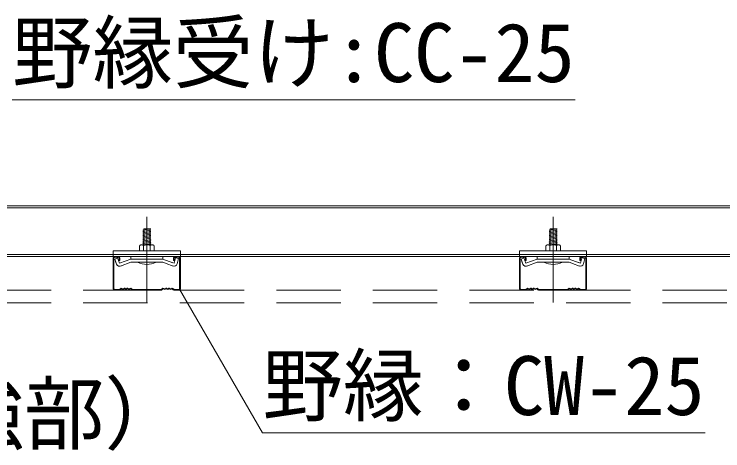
# Model space of a CAD drawing. Units: millimetres at full size, sheet at 1:40; details may follow other scales. Extents: x -7800 to 7800, y -5578 to 5485.
# Drawn here: x -3130 to -2601, y 627 to 953 of the extents above; entities that cross this region are included whole.
import ezdxf
from ezdxf.enums import TextEntityAlignment as Align

# ---------------------------------------------------------------- set-up
doc = ezdxf.new("R2010")
doc.units = ezdxf.units.MM
doc.header["$LTSCALE"] = 40
doc.linetypes.add('CHAIN1', pattern=[8, 5, -1, 1, -1])
doc.linetypes.add('DASHED1', pattern=[1.8, 1.2, -0.6])
for name, color, linetype, lineweight in [('2-0_中心線', 4, 'CHAIN1', 9), ('2-2_野縁受け', 3, 'Continuous', 18), ('2-3_野縁', 7, 'Continuous', 18), ('2-6_文字', 7, 'Continuous', 18), ('2-A_クリップ', 3, 'Continuous', 18), ('2-C_パネル', 4, 'DASHED1', 9)]:
    doc.layers.add(name, color=color, linetype=linetype, lineweight=lineweight)
doc.styles.add('ＭＳ ゴシック', font='')
doc.styles.get('ＭＳ ゴシック').set_extended_font_data('MS Gothic')

msp = doc.modelspace()

# ---------------------------------------------------------------- linework, layer by layer
at = {"layer": '2-0_中心線'}
for p, q in [((-3031.01, 801.5), (-3031.01, 737.58)), ((-2728.01, 801.5), (-2728.01, 737.58))]:
    msp.add_line(p, q, dxfattribs=at)
at = {"layer": '2-2_野縁受け'}
for p, q in [((-3396.38, 809.86), (-2526.38, 809.86)), ((-3396.38, 808.26), (-2526.38, 808.26)), ((-3396.38, 773.46), (-2526.38, 773.46)), ((-3396.38, 771.86), (-2526.38, 771.86))]:
    msp.add_line(p, q, dxfattribs=at)
at = {"layer": '2-3_野縁'}
for p, q in [((-3052.01, 771.86), (-3055.01, 771.86)), ((-3010.01, 771.86), (-3007.01, 771.86)), ((-2749.01, 771.86), (-2752.01, 771.86)), ((-2707.01, 771.86), (-2704.01, 771.86)), ((-3056.01, 770.86), (-3056.01, 747.83)), ((-3055.51, 747.88), (-3055.51, 770.86)), ((-3052.01, 771.36), (-3055.01, 771.36)), ((-3051.51, 768.86), (-3051.51, 770.86)), ((-3051.51, 768.86), (-3051.01, 768.86)), ((-3051.01, 768.86), (-3051.01, 770.86)), ((-3011.01, 768.86), (-3011.01, 770.86)), ((-3010.51, 768.86), (-3011.01, 768.86)), ((-3010.51, 768.86), (-3010.51, 770.86)), ((-3010.01, 771.36), (-3007.01, 771.36)), ((-3006.51, 747.84), (-3006.51, 770.86)), ((-3006.01, 770.86), (-3006.01, 747.9)), ((-2753.01, 770.86), (-2753.01, 747.83)), ((-2752.51, 747.88), (-2752.51, 770.86)), ((-2749.01, 771.36), (-2752.01, 771.36)), ((-2748.51, 768.86), (-2748.51, 770.86)), ((-2748.51, 768.86), (-2748.01, 768.86)), ((-2748.01, 768.86), (-2748.01, 770.86)), ((-2708.01, 768.86), (-2708.01, 770.86)), ((-2707.51, 768.86), (-2708.01, 768.86)), ((-2707.51, 768.86), (-2707.51, 770.86)), ((-2707.01, 771.36), (-2704.01, 771.36)), ((-2703.51, 747.84), (-2703.51, 770.86)), ((-2703.01, 770.86), (-2703.01, 747.9)), ((-3055.01, 747.36), (-3051.43, 747.36)), ((-3055.01, 747.36), (-3051.43, 747.36)), ((-3051.43, 746.86), (-3055.01, 746.86)), ((-3051.43, 746.86), (-3055.01, 746.86)), ((-3050.36, 748.21), (-3051.07, 747.5)), ((-3051.07, 747.5), (-3050.36, 748.21)), ((-3050.01, 747.86), (-3050.72, 747.15)), ((-3050.01, 747.86), (-3050.72, 747.15)), ((-3043.01, 747.86), (-3042.3, 747.15)), ((-3042.66, 748.21), (-3041.95, 747.5)), ((-3041.6, 747.36), (-3031.01, 747.36)), ((-3041.6, 746.86), (-3031.01, 746.86)), ((-3020.42, 747.36), (-3031.01, 747.36)), ((-3020.42, 746.86), (-3031.01, 746.86)), ((-3019.36, 748.21), (-3020.07, 747.5)), ((-3019.01, 747.86), (-3019.72, 747.15)), ((-3012.01, 747.86), (-3011.3, 747.15)), ((-3012.01, 747.86), (-3011.3, 747.15)), ((-3011.66, 748.21), (-3010.95, 747.5)), ((-3010.95, 747.5), (-3011.66, 748.21)), ((-3007.01, 747.36), (-3010.6, 747.36)), ((-3007.01, 747.36), (-3010.6, 747.36)), ((-3010.6, 746.86), (-3007.01, 746.86)), ((-3010.6, 746.86), (-3007.01, 746.86)), ((-2752.01, 747.36), (-2748.43, 747.36)), ((-2752.01, 747.36), (-2748.43, 747.36)), ((-2748.43, 746.86), (-2752.01, 746.86)), ((-2748.43, 746.86), (-2752.01, 746.86)), ((-2747.36, 748.21), (-2748.07, 747.5)), ((-2748.07, 747.5), (-2747.36, 748.21)), ((-2747.01, 747.86), (-2747.72, 747.15)), ((-2747.01, 747.86), (-2747.72, 747.15)), ((-2740.01, 747.86), (-2739.3, 747.15)), ((-2739.66, 748.21), (-2738.95, 747.5)), ((-2738.6, 747.36), (-2728.01, 747.36)), ((-2738.6, 746.86), (-2728.01, 746.86)), ((-2717.42, 747.36), (-2728.01, 747.36)), ((-2717.42, 746.86), (-2728.01, 746.86)), ((-2716.36, 748.21), (-2717.07, 747.5)), ((-2716.01, 747.86), (-2716.72, 747.15)), ((-2709.01, 747.86), (-2708.3, 747.15)), ((-2709.01, 747.86), (-2708.3, 747.15)), ((-2708.66, 748.21), (-2707.95, 747.5)), ((-2707.95, 747.5), (-2708.66, 748.21)), ((-2704.01, 747.36), (-2707.6, 747.36)), ((-2704.01, 747.36), (-2707.6, 747.36)), ((-2707.6, 746.86), (-2704.01, 746.86)), ((-2707.6, 746.86), (-2704.01, 746.86))]:
    msp.add_line(p, q, dxfattribs=at)
for centre, radius, start, end in [((-3055.01, 770.86), 1, 90.003, 180.003), ((-3052.01, 770.86), 1, 0.003, 90.003), ((-3010.01, 770.86), 1, 89.997, 179.997), ((-3007.01, 770.86), 1, 359.997, 89.997), ((-2752.01, 770.86), 1, 90.003, 180.003), ((-2749.01, 770.86), 1, 0.003, 90.003), ((-2707.01, 770.86), 1, 89.997, 179.997), ((-2704.01, 770.86), 1, 359.997, 89.997), ((-3055.01, 770.86), 0.5, 90.003, 180.003), ((-3052.01, 770.86), 0.5, 0.003, 90.003), ((-3010.01, 770.86), 0.5, 89.997, 179.997), ((-3007.01, 770.86), 0.5, 359.997, 89.997), ((-2752.01, 770.86), 0.5, 90.003, 180.003), ((-2749.01, 770.86), 0.5, 0.003, 90.003), ((-2707.01, 770.86), 0.5, 89.997, 179.997), ((-2704.01, 770.86), 0.5, 359.997, 89.997), ((-3055.01, 747.86), 1, 177.476, 270), ((-3055.01, 747.86), 1, 177.476, 270), ((-3055.01, 747.86), 0.5, 177.476, 270), ((-3055.01, 747.86), 0.5, 177.476, 270), ((-3051.43, 747.86), 0.5, 270, 315), ((-3051.43, 747.86), 0.5, 270, 315), ((-3051.43, 747.86), 1, 270, 315), ((-3051.43, 747.86), 1, 270, 315), ((-3050.01, 747.86), 0.5, 46.3972, 135), ((-3048.76, 749.17), 1.81, 226.3972, 313.6028), ((-3048.76, 749.17), 1.31, 226.3972, 313.6028), ((-3047.51, 747.86), 0.5, 36.8699, 133.6028), ((-3046.51, 748.61), 1.25, 216.8699, 323.1301), ((-3046.51, 748.61), 0.75, 216.8699, 323.1301), ((-3045.51, 747.86), 0.5, 46.3972, 143.1301), ((-3045.51, 747.86), 0.5, 36.8699, 143.1301), ((-3044.26, 749.17), 1.81, 226.3972, 313.6028), ((-3044.26, 749.17), 1.31, 226.3972, 313.6028), ((-3043.01, 747.86), 0.5, 45, 133.6028), ((-3041.6, 747.86), 1, 225, 270), ((-3041.6, 747.86), 0.5, 225, 270), ((-3020.42, 747.86), 0.5, 270, 315), ((-3020.42, 747.86), 1, 270, 315), ((-3019.01, 747.86), 0.5, 46.3972, 135), ((-3017.76, 749.17), 1.81, 226.3972, 313.6028), ((-3017.76, 749.17), 1.31, 226.3972, 313.6028), ((-3016.51, 747.86), 0.5, 36.8699, 143.1301), ((-3016.51, 747.86), 0.5, 36.8699, 133.6028), ((-3015.51, 748.61), 1.25, 216.8699, 323.1301), ((-3015.51, 748.61), 0.75, 216.8699, 323.1301), ((-3014.51, 747.86), 0.5, 46.3972, 143.1301), ((-3013.26, 749.17), 1.81, 226.3972, 313.6028), ((-3013.26, 749.17), 1.31, 226.3972, 313.6028), ((-3012.01, 747.86), 0.5, 45, 133.6028), ((-3010.6, 747.86), 1, 225, 270), ((-3010.6, 747.86), 1, 225, 270), ((-3010.6, 747.86), 0.5, 225, 270), ((-3010.6, 747.86), 0.5, 225, 270), ((-3007.01, 747.86), 1, 270, 2.524), ((-3007.01, 747.86), 1, 270, 2.524), ((-3007.01, 747.86), 0.5, 270, 2.524), ((-3007.01, 747.86), 0.5, 270, 2.524), ((-2752.01, 747.86), 1, 177.476, 270), ((-2752.01, 747.86), 1, 177.476, 270), ((-2752.01, 747.86), 0.5, 177.476, 270), ((-2752.01, 747.86), 0.5, 177.476, 270), ((-2748.43, 747.86), 0.5, 270, 315), ((-2748.43, 747.86), 0.5, 270, 315), ((-2748.43, 747.86), 1, 270, 315), ((-2748.43, 747.86), 1, 270, 315), ((-2747.01, 747.86), 0.5, 46.3972, 135), ((-2745.76, 749.17), 1.81, 226.3972, 313.6028), ((-2745.76, 749.17), 1.31, 226.3972, 313.6028), ((-2744.51, 747.86), 0.5, 36.8699, 133.6028), ((-2743.51, 748.61), 1.25, 216.8699, 323.1301), ((-2743.51, 748.61), 0.75, 216.8699, 323.1301), ((-2742.51, 747.86), 0.5, 46.3972, 143.1301), ((-2742.51, 747.86), 0.5, 36.8699, 143.1301), ((-2741.26, 749.17), 1.81, 226.3972, 313.6028), ((-2741.26, 749.17), 1.31, 226.3972, 313.6028), ((-2740.01, 747.86), 0.5, 45, 133.6028), ((-2738.6, 747.86), 1, 225, 270), ((-2738.6, 747.86), 0.5, 225, 270), ((-2717.42, 747.86), 0.5, 270, 315), ((-2717.42, 747.86), 1, 270, 315), ((-2716.01, 747.86), 0.5, 46.3972, 135), ((-2714.76, 749.17), 1.81, 226.3972, 313.6028), ((-2714.76, 749.17), 1.31, 226.3972, 313.6028), ((-2713.51, 747.86), 0.5, 36.8699, 143.1301), ((-2713.51, 747.86), 0.5, 36.8699, 133.6028), ((-2712.51, 748.61), 1.25, 216.8699, 323.1301), ((-2712.51, 748.61), 0.75, 216.8699, 323.1301), ((-2711.51, 747.86), 0.5, 46.3972, 143.1301), ((-2710.26, 749.17), 1.81, 226.3972, 313.6028), ((-2710.26, 749.17), 1.31, 226.3972, 313.6028), ((-2709.01, 747.86), 0.5, 45, 133.6028), ((-2707.6, 747.86), 1, 225, 270), ((-2707.6, 747.86), 1, 225, 270), ((-2707.6, 747.86), 0.5, 225, 270), ((-2707.6, 747.86), 0.5, 225, 270), ((-2704.01, 747.86), 1, 270, 2.524), ((-2704.01, 747.86), 1, 270, 2.524), ((-2704.01, 747.86), 0.5, 270, 2.524), ((-2704.01, 747.86), 0.5, 270, 2.524)]:
    msp.add_arc(centre, radius, start, end, dxfattribs=at)
at = {"layer": '2-6_文字'}
for p, q in [((-3131.5, 888.82), (-2711.5, 888.82)), ((-3006.56, 747.63), (-2944.73, 640.53)), ((-2944.73, 640.53), (-2614.73, 640.53))]:
    msp.add_line(p, q, dxfattribs=at)
at = {"layer": '2-A_クリップ'}
for p, q in [((-3028.01, 791.51), (-3034.01, 790.67)), ((-3034.01, 790.67), (-3033.26, 790.27)), ((-3028.01, 790.51), (-3034.01, 789.67)), ((-3034.01, 789.67), (-3033.26, 789.27)), ((-3028.01, 789.51), (-3034.01, 788.67)), ((-3034.01, 788.67), (-3033.26, 788.27)), ((-3028.01, 788.51), (-3034.01, 787.67)), ((-3034.01, 787.67), (-3033.26, 787.27)), ((-3028.01, 787.51), (-3034.01, 786.67)), ((-3033.26, 792.67), (-3028.76, 792.67)), ((-3033.26, 780.66), (-3033.26, 792.67)), ((-3028.01, 792.51), (-3028.76, 792.67)), ((-3028.76, 780.66), (-3028.76, 792.64)), ((-3028.01, 791.51), (-3028.76, 791.91)), ((-3028.01, 790.51), (-3028.76, 790.91)), ((-3028.01, 789.51), (-3028.76, 789.91)), ((-3028.01, 788.51), (-3028.76, 788.91)), ((-3028.01, 787.51), (-3028.76, 787.91)), ((-2725.01, 792.51), (-2731.01, 791.67)), ((-2731.01, 791.67), (-2730.26, 791.27)), ((-2725.01, 791.51), (-2731.01, 790.67)), ((-2731.01, 790.67), (-2730.26, 790.27)), ((-2730.26, 780.66), (-2730.26, 792.67)), ((-2730.26, 792.67), (-2725.76, 792.67)), ((-2725.01, 792.51), (-2725.76, 792.67)), ((-2725.76, 780.66), (-2725.76, 792.64)), ((-2725.01, 791.51), (-2725.76, 791.91)), ((-2725.01, 790.51), (-2725.76, 790.91)), ((-2725.01, 789.51), (-2725.76, 789.91)), ((-2725.01, 788.51), (-2725.76, 788.91)), ((-2725.01, 787.51), (-2725.76, 787.91)), ((-3034.01, 786.67), (-3033.26, 786.27)), ((-3028.01, 786.51), (-3034.01, 785.67)), ((-3034.01, 785.67), (-3033.26, 785.27)), ((-3028.01, 785.51), (-3034.01, 784.67)), ((-3034.01, 784.67), (-3033.26, 784.27)), ((-3028.01, 784.51), (-3034.01, 783.67)), ((-3034.01, 783.67), (-3033.26, 783.27)), ((-3028.01, 783.51), (-3034.01, 782.67)), ((-3034.01, 782.67), (-3033.26, 782.27)), ((-3028.01, 782.51), (-3034.01, 781.67)), ((-3028.01, 786.51), (-3028.76, 786.91)), ((-3028.01, 785.51), (-3028.76, 785.91)), ((-3028.01, 784.51), (-3028.76, 784.91)), ((-3028.01, 783.51), (-3028.76, 783.91)), ((-3028.01, 782.51), (-3028.76, 782.91)), ((-2725.01, 786.51), (-2725.76, 786.91)), ((-2725.01, 785.51), (-2725.76, 785.91)), ((-2725.01, 784.51), (-2725.76, 784.91)), ((-2725.01, 783.51), (-2725.76, 783.91)), ((-2725.01, 782.51), (-2725.76, 782.91)), ((-3036.51, 779.66), (-3036.51, 776.16)), ((-3035.84, 780.49), (-3036.31, 780.26)), ((-3035.84, 780.49), (-3036.31, 780.26)), ((-3035.51, 780.66), (-3026.51, 780.66)), ((-3035.15, 780.57), (-3033.51, 780.16)), ((-3035.15, 780.57), (-3033.51, 780.16)), ((-3034.01, 781.67), (-3033.26, 781.27)), ((-3034.01, 781.67), (-3033.26, 781.27)), ((-3028.01, 781.51), (-3034.01, 780.67)), ((-3028.01, 781.51), (-3034.01, 780.67)), ((-3033.51, 780.16), (-3033.51, 780.14)), ((-3033.51, 780.14), (-3033.51, 776.16)), ((-3028.79, 780.27), (-3028.51, 780.16)), ((-3028.79, 780.27), (-3028.51, 780.16)), ((-3028.01, 781.51), (-3028.76, 781.91)), ((-3028.01, 781.51), (-3028.76, 781.91)), ((-3028.29, 780.66), (-3028.76, 780.91)), ((-3028.29, 780.66), (-3028.76, 780.91)), ((-3026.87, 780.57), (-3028.51, 780.16)), ((-3026.87, 780.57), (-3028.51, 780.16)), ((-3028.51, 780.16), (-3028.51, 776.16)), ((-3026.18, 780.5), (-3025.72, 780.27)), ((-3026.18, 780.5), (-3025.72, 780.27)), ((-3025.51, 779.66), (-3025.51, 776.16)), ((-2733.51, 779.66), (-2733.51, 776.16)), ((-2732.84, 780.49), (-2733.31, 780.26)), ((-2732.84, 780.49), (-2733.31, 780.26)), ((-2732.51, 780.66), (-2723.51, 780.66)), ((-2732.15, 780.57), (-2730.51, 780.16)), ((-2732.15, 780.57), (-2730.51, 780.16)), ((-2731.01, 781.67), (-2730.26, 781.27)), ((-2725.01, 781.51), (-2731.01, 780.67)), ((-2725.01, 781.51), (-2731.01, 780.67)), ((-2730.51, 780.16), (-2730.51, 780.14)), ((-2730.51, 780.14), (-2730.51, 776.16)), ((-2725.79, 780.27), (-2725.51, 780.16)), ((-2725.01, 781.51), (-2725.76, 781.91)), ((-2725.01, 781.51), (-2725.76, 781.91)), ((-2725.29, 780.66), (-2725.76, 780.91)), ((-2725.29, 780.66), (-2725.76, 780.91)), ((-2723.87, 780.57), (-2725.51, 780.16)), ((-2723.87, 780.57), (-2725.51, 780.16)), ((-2723.18, 780.5), (-2722.72, 780.27)), ((-2723.18, 780.5), (-2722.72, 780.27)), ((-2722.51, 779.66), (-2722.51, 776.16)), ((-3056.01, 776.16), (-3056.01, 771.86)), ((-3056.01, 776.16), (-3006.01, 776.16)), ((-3056.01, 771.86), (-3006.01, 771.86)), ((-3043, 771.86), (-3043, 769.97)), ((-3036.51, 776.16), (-3025.51, 776.16)), ((-3019, 771.86), (-3019, 769.96)), ((-3006.01, 771.86), (-3006.01, 776.16)), ((-3006.01, 773.06), (-3005.83, 773.06)), ((-3006.01, 771.86), (-3005.83, 771.86)), ((-2753.01, 776.16), (-2703.01, 776.16)), ((-2753.01, 776.16), (-2753.01, 771.86)), ((-2753.01, 771.86), (-2703.01, 771.86)), ((-2740, 771.86), (-2740, 769.97)), ((-2733.51, 776.16), (-2722.51, 776.16)), ((-2716, 771.86), (-2716, 769.96)), ((-2703.01, 771.86), (-2703.01, 776.16)), ((-2703.01, 773.06), (-2702.83, 773.06)), ((-2703.01, 771.86), (-2702.83, 771.86)), ((-3052.8, 770.87), (-3054.96, 770.08)), ((-3052.8, 770.87), (-3054.96, 770.08)), ((-3053.56, 766.24), (-3054.96, 770.08)), ((-3053.77, 766.8), (-3054.96, 770.08)), ((-3051.37, 766.92), (-3052.8, 770.87)), ((-3051.37, 766.92), (-3052.8, 770.87)), ((-3043, 769.97), (-3051.37, 766.92)), ((-3050.6, 764.87), (-3042.9, 767.67)), ((-3043, 769.97), (-3031.01, 769.97)), ((-3042.22, 767.67), (-3042.9, 767.67)), ((-3031.01, 767.67), (-3042.22, 767.67)), ((-3024.01, 767.67), (-3038.01, 767.67)), ((-3019.02, 769.97), (-3031.01, 769.97)), ((-3019.02, 769.97), (-3031.01, 769.97)), ((-3019.02, 769.97), (-3031.01, 769.97)), ((-3031.01, 767.67), (-3019.8, 767.67)), ((-3031.01, 767.67), (-3021.28, 767.67)), ((-3031.01, 767.67), (-3021.87, 767.67)), ((-3021.52, 767.67), (-3019.8, 767.67)), ((-3021.03, 767.67), (-3019.12, 767.67)), ((-3015.88, 766.49), (-3019.12, 767.67)), ((-3019.02, 769.97), (-3011.62, 767.27)), ((-3011.42, 764.87), (-3016.62, 766.76)), ((-3011.91, 767.38), (-3010.65, 766.92)), ((-3010.65, 766.92), (-3009.57, 770.98)), ((-3009.57, 770.98), (-3007.35, 770.38)), ((-3008.41, 766.43), (-3007.35, 770.38)), ((-2749.8, 770.87), (-2751.96, 770.08)), ((-2750.77, 766.8), (-2751.96, 770.08)), ((-2750.56, 766.24), (-2751.96, 770.08)), ((-2748.37, 766.92), (-2749.8, 770.87)), ((-2740, 769.97), (-2748.37, 766.92)), ((-2747.6, 764.87), (-2739.9, 767.67)), ((-2740, 769.97), (-2728.01, 769.97)), ((-2721.01, 767.67), (-2735.01, 767.67)), ((-2716.02, 769.97), (-2728.01, 769.97)), ((-2716.02, 769.97), (-2728.01, 769.97)), ((-2716.02, 769.97), (-2728.01, 769.97)), ((-2728.01, 767.67), (-2718.87, 767.67)), ((-2728.01, 767.67), (-2718.28, 767.67)), ((-2728.01, 767.67), (-2716.8, 767.67)), ((-2718.52, 767.67), (-2716.8, 767.67)), ((-2718.03, 767.67), (-2716.12, 767.67)), ((-2712.88, 766.49), (-2716.12, 767.67)), ((-2716.02, 769.97), (-2708.62, 767.27)), ((-2708.42, 764.87), (-2713.62, 766.76)), ((-2708.91, 767.38), (-2707.65, 766.92)), ((-2705.41, 766.43), (-2704.35, 770.38))]:
    msp.add_line(p, q, dxfattribs=at)
for points in [[(-3028.01, 792.51), (-3034.01, 791.67), (-3033.26, 791.27)], [(-2725.01, 790.51), (-2731.01, 789.67), (-2730.26, 789.27)], [(-2725.01, 789.51), (-2731.01, 788.67), (-2730.26, 788.27)], [(-2725.01, 788.51), (-2731.01, 787.67), (-2730.26, 787.27)], [(-2725.01, 787.51), (-2731.01, 786.67), (-2730.26, 786.27)], [(-2725.01, 786.51), (-2731.01, 785.67), (-2730.26, 785.27)], [(-2725.01, 785.51), (-2731.01, 784.67), (-2730.26, 784.27)], [(-2725.01, 784.51), (-2731.01, 783.67), (-2730.26, 783.27)], [(-2725.01, 783.51), (-2731.01, 782.67), (-2730.26, 782.27)], [(-2725.01, 782.51), (-2731.01, 781.67), (-2730.26, 781.27)], [(-2725.79, 780.27), (-2725.51, 780.16), (-2725.51, 776.16)], [(-2748.37, 766.92), (-2749.8, 770.87), (-2751.96, 770.08)], [(-2728.01, 767.67), (-2739.22, 767.67), (-2739.9, 767.67)], [(-2707.65, 766.92), (-2706.57, 770.98), (-2704.35, 770.38)]]:
    msp.add_lwpolyline(points, dxfattribs=at)
for centre, radius, start, end in [((-3035.51, 779.66), 1, 90, 180), ((-3035.39, 779.6), 1, 75.942, 116.6021), ((-3035.39, 779.6), 1, 75.942, 116.6021), ((-3031.01, 774.16), 6.5, 70.0181, 112.6198), ((-3031.01, 774.16), 6.5, 70.0181, 112.6198), ((-3026.63, 779.6), 1, 63.7347, 103.8602), ((-3026.63, 779.6), 1, 63.7347, 103.8602), ((-3026.51, 779.66), 1, 0, 90), ((-2732.51, 779.66), 1, 90, 180), ((-2732.39, 779.6), 1, 75.942, 116.6021), ((-2732.39, 779.6), 1, 75.942, 116.6021), ((-2728.01, 774.16), 6.5, 70.0181, 112.6198), ((-2728.01, 774.16), 6.5, 70.0181, 112.6198), ((-2723.63, 779.6), 1, 63.7347, 103.8602), ((-2723.63, 779.6), 1, 63.7347, 103.8602), ((-2723.51, 779.66), 1, 0, 90), ((-3031.01, 781.67), 15.65, 243.4349, 296.565), ((-3010.63, 767.03), 2.3, 245, 345), ((-2728.01, 781.67), 15.65, 243.4349, 296.565), ((-2707.63, 767.03), 2.3, 245, 345), ((-3051.4, 767.02), 2.3, 200, 300), ((-2748.4, 767.02), 2.3, 200, 300)]:
    msp.add_arc(centre, radius, start, end, dxfattribs=at)
at = {"layer": '2-C_パネル'}
for p, q in [((-4590.39, 746.86), (-2250.81, 746.86)), ((-4590.39, 737.36), (-2250.81, 737.36))]:
    msp.add_line(p, q, dxfattribs=at)

# ---------------------------------------------------------------- texts
at = {"layer": '2-6_文字', "style": 'ＭＳ ゴシック'}
for s, p in [('野縁受け:CC-25', (-3131.5, 888.82)), ('野縁：CW-25', (-2944.73, 640.53)), ('クリップ（補強部）', (-3542.6, 619.62))]:
    msp.add_text(s, height=43.99, dxfattribs=at).set_placement(p, align=Align.BOTTOM_LEFT)

doc.saveas('drawing.dxf')
